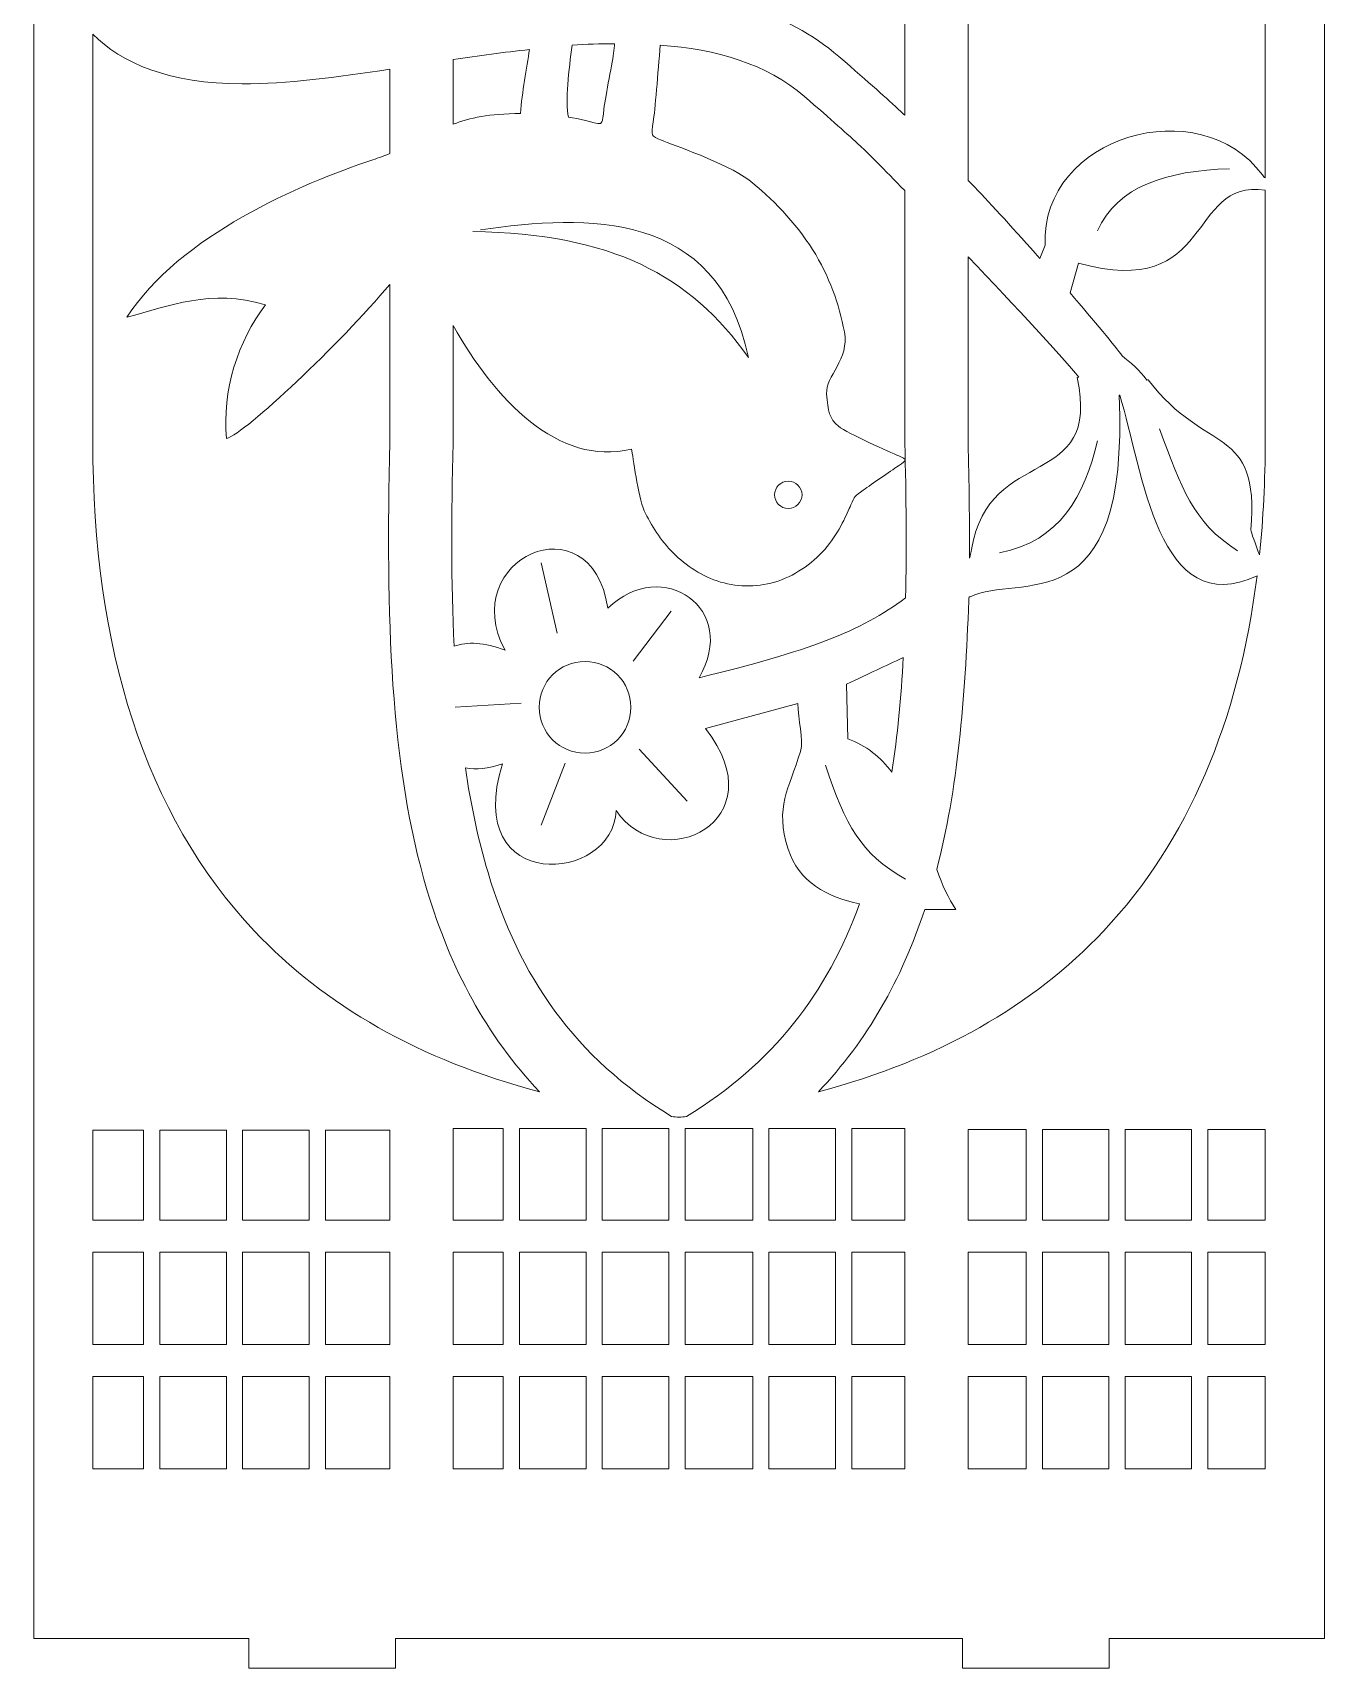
# Model space of a CAD drawing. Header units: centimetres. Extents: x -44.9 to 23.4, y -32.6 to 21.3.
# Drawn here: x -44.94 to -31.71, y -32.57 to -15.83 of the extents above; entities that cross this region are included whole.
import ezdxf

# ---------------------------------------------------------------- set-up
doc = ezdxf.new("R2010")
doc.units = ezdxf.units.CM
doc.header["$MEASUREMENT"] = 0
doc.layers.add('Layer 1', color=7, linetype='Continuous')

msp = doc.modelspace()

# ---------------------------------------------------------------- linework, layer by layer
at = {"layer": 'Layer 1', "color": 1, "lineweight": 9}
msp.add_open_spline([(-33.91951, -32.56775), (-33.91951, -32.56775), (-35.41951, -32.56775), (-35.41951, -32.56775), (-35.41951, -32.56775), (-35.41951, -32.56775), (-35.41951, -32.26275), (-35.41951, -32.26275), (-35.41951, -32.26275), (-35.41951, -32.26275), (-41.22201, -32.26275), (-41.22201, -32.26275), (-41.22201, -32.26275), (-41.22201, -32.26275), (-41.22201, -32.56775), (-41.22201, -32.56775), (-41.22201, -32.56775), (-41.22201, -32.56775), (-42.72201, -32.56775), (-42.72201, -32.56775), (-42.72201, -32.56775), (-42.72201, -32.56775), (-42.72201, -32.26275), (-42.72201, -32.26275), (-42.72201, -32.26275), (-42.72201, -32.26275), (-44.92591, -32.26275), (-44.92591, -32.26275), (-44.92591, -32.26275), (-44.92591, -32.26275), (-44.92591, -19.00652), (-44.92591, -19.00652), (-44.92591, -19.00652), (-44.92591, -19.00652), (-44.92591, -18.51938), (-44.92591, -18.51938), (-44.92591, -18.51938), (-44.92591, -18.51938), (-44.92591, -9.73605), (-44.92591, -9.73605), (-44.92591, -9.73605), (-44.92591, -9.73605), (-44.93576, -9.73605), (-44.93576, -9.73605), (-44.93576, -9.73605), (-44.93576, -8.54528), (-44.93576, -7.28582), (-44.93576, -6.09505), (-44.93576, -6.09505), (-44.93576, -6.09505), (-43.40781, -6.09505), (-43.40781, -6.09505), (-43.40781, -6.09505), (-42.80687, -6.09475), (-42.3043, -6.54279), (-42.18459, -7.1487), (-42.18459, -7.1487), (-42.05686, -7.01334), (-41.87379, -6.94805), (-41.68393, -6.88743), (-41.68393, -6.88743), (-40.74138, -6.65378), (-39.89897, -7.39179), (-39.67915, -8.19345), (-39.67915, -8.19345), (-39.57905, -7.79204), (-39.2546, -7.47806), (-38.68468, -7.57438), (-38.68468, -7.57438), (-38.52782, -7.60088), (-38.40452, -7.70252), (-38.32075, -7.83672), (-38.32075, -7.83672), (-38.237, -7.70252), (-38.1137, -7.60088), (-37.95684, -7.57438), (-37.95684, -7.57438), (-37.38692, -7.47806), (-37.06247, -7.79204), (-36.96237, -8.19345), (-36.96237, -8.19345), (-36.74255, -7.39179), (-35.90014, -6.65378), (-34.95757, -6.88743), (-34.95757, -6.88743), (-34.76772, -6.94805), (-34.58466, -7.01334), (-34.45693, -7.1487), (-34.45693, -7.1487), (-34.33721, -6.54279), (-33.83465, -6.09475), (-33.23371, -6.09505), (-33.23371, -6.09505), (-33.23371, -6.09505), (-31.70576, -6.09505), (-31.70576, -6.09505), (-31.70576, -6.09505), (-31.70576, -7.28582), (-31.70576, -8.54528), (-31.70576, -9.73605), (-31.70576, -9.73605), (-31.70576, -9.73605), (-31.7156, -9.73605), (-31.7156, -9.73605), (-31.7156, -9.73605), (-31.7156, -9.73605), (-31.7156, -18.51938), (-31.7156, -18.51938), (-31.7156, -18.51938), (-31.7156, -18.51938), (-31.7156, -19.00652), (-31.7156, -19.00652), (-31.7156, -19.00652), (-31.7156, -19.00652), (-31.7156, -32.26275), (-31.7156, -32.26275), (-31.7156, -32.26275), (-31.7156, -32.26275), (-33.91951, -32.26275), (-33.91951, -32.26275), (-33.91951, -32.26275), (-33.91951, -32.26275), (-33.91951, -32.56775), (-33.91951, -32.56775)], degree=3, knots=[0, 0, 0, 0, 0.03125, 0.03125, 0.03125, 0.03125, 0.0625, 0.0625, 0.0625, 0.0625, 0.09375, 0.09375, 0.09375, 0.09375, 0.125, 0.125, 0.125, 0.125, 0.15625, 0.15625, 0.15625, 0.15625, 0.1875, 0.1875, 0.1875, 0.1875, 0.21875, 0.21875, 0.21875, 0.21875, 0.25, 0.25, 0.25, 0.25, 0.28125, 0.28125, 0.28125, 0.28125, 0.3125, 0.3125, 0.3125, 0.3125, 0.34375, 0.34375, 0.34375, 0.34375, 0.375, 0.375, 0.375, 0.375, 0.40625, 0.40625, 0.40625, 0.40625, 0.4375, 0.4375, 0.4375, 0.4375, 0.46875, 0.46875, 0.46875, 0.46875, 0.5, 0.5, 0.5, 0.5, 0.53125, 0.53125, 0.53125, 0.53125, 0.5625, 0.5625, 0.5625, 0.5625, 0.59375, 0.59375, 0.59375, 0.59375, 0.625, 0.625, 0.625, 0.625, 0.65625, 0.65625, 0.65625, 0.65625, 0.6875, 0.6875, 0.6875, 0.6875, 0.71875, 0.71875, 0.71875, 0.71875, 0.75, 0.75, 0.75, 0.75, 0.78125, 0.78125, 0.78125, 0.78125, 0.8125, 0.8125, 0.8125, 0.8125, 0.84375, 0.84375, 0.84375, 0.84375, 0.875, 0.875, 0.875, 0.875, 0.90625, 0.90625, 0.90625, 0.90625, 0.9375, 0.9375, 0.9375, 0.9375, 1, 1, 1, 1], dxfattribs=at)
at = {"layer": 'Layer 1', "color": 240, "lineweight": 9}
for points, knots in [([(-35.36064, -17.34135), (-35.33817, -17.36479), (-35.31573, -17.38817), (-35.29325, -17.41145), (-35.29325, -17.41145), (-35.12384, -17.58697), (-34.87556, -17.8602), (-34.62798, -18.13995), (-34.62798, -18.13995), (-34.62798, -18.13995), (-34.57402, -18.00383), (-34.57402, -18.00383), (-34.57402, -18.00383), (-34.6195, -16.88465), (-32.98379, -16.41899), (-32.34989, -17.28613), (-32.34989, -17.28613), (-32.34051, -17.29897), (-32.32547, -17.3148), (-32.32234, -17.31613), (-32.32234, -17.31613), (-32.32234, -17.31613), (-32.32127, -13.35487), (-32.32127, -13.35487), (-32.32127, -13.35487), (-32.32127, -13.35487), (-35.36064, -13.35487), (-35.36064, -13.35487), (-35.36064, -13.35487), (-35.36064, -13.35487), (-35.36064, -17.34135), (-35.36064, -17.34135)], [0, 0, 0, 0, 0.11111111, 0.11111111, 0.11111111, 0.11111111, 0.22222222, 0.22222222, 0.22222222, 0.22222222, 0.33333333, 0.33333333, 0.33333333, 0.33333333, 0.44444444, 0.44444444, 0.44444444, 0.44444444, 0.55555556, 0.55555556, 0.55555556, 0.55555556, 0.66666667, 0.66666667, 0.66666667, 0.66666667, 0.77777778, 0.77777778, 0.77777778, 0.77777778, 1, 1, 1, 1]), ([(-36.01045, -14.65723), (-36.11684, -15.27539), (-36.74486, -15.50118), (-37.35443, -15.35688), (-37.35443, -15.35688), (-37.41767, -15.40639), (-37.5087, -15.49656), (-37.60356, -15.57379), (-37.60356, -15.57379), (-37.26556, -15.67912), (-36.95463, -15.83987), (-36.68353, -16.07512), (-36.68353, -16.07512), (-36.36086, -16.35511), (-36.19703, -16.4982), (-36.04947, -16.63829), (-36.04947, -16.63829), (-36.03643, -16.65065), (-36.02343, -16.66309), (-36.01045, -16.67556), (-36.01045, -16.67556), (-36.01045, -16.67556), (-36.01045, -14.65723), (-36.01045, -14.65723)], [0, 0, 0, 0, 0.14285714, 0.14285714, 0.14285714, 0.14285714, 0.28571429, 0.28571429, 0.28571429, 0.28571429, 0.42857143, 0.42857143, 0.42857143, 0.42857143, 0.57142857, 0.57142857, 0.57142857, 0.57142857, 0.71428571, 0.71428571, 0.71428571, 0.71428571, 1, 1, 1, 1]), ([(-41.28088, -18.40774), (-41.79087, -19.01316), (-42.75247, -19.92484), (-42.95229, -19.98374), (-42.95229, -19.98374), (-43.00033, -19.49975), (-42.83257, -18.9783), (-42.55469, -18.61654), (-42.55469, -18.61654), (-43.11047, -18.44538), (-43.53843, -18.62885), (-43.972, -18.74277), (-43.972, -18.74277), (-43.43566, -17.90875), (-42.18926, -17.37486), (-41.45499, -17.13086), (-41.45499, -17.13086), (-41.39198, -17.10991), (-41.33432, -17.08891), (-41.28088, -17.06805), (-41.28088, -17.06805), (-41.28088, -17.06805), (-41.28088, -16.20397), (-41.28088, -16.20397), (-41.28088, -16.20397), (-41.82373, -16.2856), (-42.33716, -16.35435), (-42.79211, -16.35413), (-42.79211, -16.35413), (-43.536, -16.35375), (-44.02761, -16.14144), (-44.32076, -15.84636), (-44.32076, -15.84636), (-44.32076, -15.84636), (-44.32076, -20.01196), (-44.32076, -20.01196), (-44.32076, -20.01196), (-44.32076, -22.12287), (-43.78993, -23.83299), (-42.66452, -25.02479), (-42.66452, -25.02479), (-41.94747, -25.78415), (-40.98085, -26.34193), (-39.7475, -26.6688), (-39.7475, -26.6688), (-40.29479, -26.09389), (-40.65946, -25.40534), (-40.89721, -24.61114), (-40.89721, -24.61114), (-41.27857, -23.33729), (-41.32398, -21.79889), (-41.27979, -20.02178), (-41.27979, -20.02178), (-41.27979, -20.02178), (-41.28088, -20.02178), (-41.28088, -20.02178), (-41.28088, -20.02178), (-41.28088, -20.02178), (-41.28088, -18.40774), (-41.28088, -18.40774)], [0, 0, 0, 0, 0.0625, 0.0625, 0.0625, 0.0625, 0.125, 0.125, 0.125, 0.125, 0.1875, 0.1875, 0.1875, 0.1875, 0.25, 0.25, 0.25, 0.25, 0.3125, 0.3125, 0.3125, 0.3125, 0.375, 0.375, 0.375, 0.375, 0.4375, 0.4375, 0.4375, 0.4375, 0.5, 0.5, 0.5, 0.5, 0.5625, 0.5625, 0.5625, 0.5625, 0.625, 0.625, 0.625, 0.625, 0.6875, 0.6875, 0.6875, 0.6875, 0.75, 0.75, 0.75, 0.75, 0.8125, 0.8125, 0.8125, 0.8125, 0.875, 0.875, 0.875, 0.875, 1, 1, 1, 1]), ([(-36.68844, -19.85764), (-36.59503, -19.93377), (-36.15737, -20.12326), (-36.07089, -20.1613), (-36.07089, -20.1613), (-35.98441, -20.19933), (-35.98434, -20.19938), (-36.07434, -20.26166), (-36.07434, -20.26166), (-36.16428, -20.32394), (-36.34422, -20.44853), (-36.4342, -20.51081), (-36.4342, -20.51081), (-36.52417, -20.57311), (-36.52417, -20.57311), (-36.56219, -20.66306), (-36.56219, -20.66306), (-36.6003, -20.75305), (-36.67645, -20.93298), (-36.80443, -21.08868), (-36.80443, -21.08868), (-36.93248, -21.24442), (-37.11244, -21.37589), (-37.30622, -21.44162), (-37.30622, -21.44162), (-37.49999, -21.50739), (-37.70761, -21.50739), (-37.89442, -21.45204), (-37.89442, -21.45204), (-38.08128, -21.39667), (-38.24744, -21.28595), (-38.37885, -21.15443), (-38.37885, -21.15443), (-38.51037, -21.02295), (-38.60725, -20.87068), (-38.67646, -20.72194), (-38.67646, -20.72194), (-38.74565, -20.57316), (-38.78718, -20.16325), (-38.80796, -20.09061), (-38.80796, -20.09061), (-39.56101, -20.27377), (-40.20522, -19.58485), (-40.63104, -18.82667), (-40.63104, -18.82667), (-40.63104, -18.82667), (-40.63104, -20.02178), (-40.63104, -20.02178), (-40.63104, -20.02178), (-40.63104, -20.02178), (-40.63233, -20.0294), (-40.63233, -20.0294), (-40.63233, -20.0294), (-40.65079, -20.76747), (-40.65364, -21.46162), (-40.62251, -22.10837), (-40.62251, -22.10837), (-40.48688, -22.06144), (-40.31343, -22.0659), (-40.10134, -22.15036), (-40.10134, -22.15036), (-40.60189, -21.2194), (-39.22569, -20.58927), (-39.04857, -21.72061), (-39.04857, -21.72061), (-38.48859, -21.1806), (-37.70162, -21.72745), (-38.11557, -22.43092), (-38.11557, -22.43092), (-36.99934, -22.16007), (-36.46496, -21.96005), (-36.0017, -21.61424), (-36.0017, -21.61424), (-35.99028, -21.11163), (-35.99532, -20.58287), (-36.00918, -20.0294), (-36.00918, -20.0294), (-36.00918, -20.0294), (-36.01045, -20.02178), (-36.01045, -20.02178), (-36.01045, -20.02178), (-36.01045, -20.02178), (-36.01045, -17.44665), (-36.01045, -17.44665), (-36.01045, -17.44665), (-36.22345, -17.22734), (-36.39092, -17.05827), (-36.46338, -16.99057), (-36.46338, -16.99057), (-36.59678, -16.86594), (-36.7535, -16.72915), (-37.03678, -16.48338), (-37.03678, -16.48338), (-37.42267, -16.14853), (-37.93717, -16.00052), (-38.51204, -15.9579), (-38.51204, -15.9579), (-38.53652, -16.2309), (-38.56661, -16.63676), (-38.58405, -16.74146), (-38.58405, -16.74146), (-38.60822, -16.8868), (-38.60829, -16.8868), (-38.50104, -16.93175), (-38.50104, -16.93175), (-38.3938, -16.97672), (-37.83904, -17.16124), (-37.60725, -17.33768), (-37.60725, -17.33768), (-37.37543, -17.51415), (-37.12628, -17.77719), (-36.95326, -18.05053), (-36.95326, -18.05053), (-36.78023, -18.32386), (-36.68335, -18.60767), (-36.62798, -18.89137), (-36.62798, -18.89137), (-36.57261, -19.17505), (-36.82336, -19.34548), (-36.80952, -19.52544), (-36.80952, -19.52544), (-36.79568, -19.70537), (-36.78183, -19.7815), (-36.68844, -19.85764)], [0, 0, 0, 0, 0.03125, 0.03125, 0.03125, 0.03125, 0.0625, 0.0625, 0.0625, 0.0625, 0.09375, 0.09375, 0.09375, 0.09375, 0.125, 0.125, 0.125, 0.125, 0.15625, 0.15625, 0.15625, 0.15625, 0.1875, 0.1875, 0.1875, 0.1875, 0.21875, 0.21875, 0.21875, 0.21875, 0.25, 0.25, 0.25, 0.25, 0.28125, 0.28125, 0.28125, 0.28125, 0.3125, 0.3125, 0.3125, 0.3125, 0.34375, 0.34375, 0.34375, 0.34375, 0.375, 0.375, 0.375, 0.375, 0.40625, 0.40625, 0.40625, 0.40625, 0.4375, 0.4375, 0.4375, 0.4375, 0.46875, 0.46875, 0.46875, 0.46875, 0.5, 0.5, 0.5, 0.5, 0.53125, 0.53125, 0.53125, 0.53125, 0.5625, 0.5625, 0.5625, 0.5625, 0.59375, 0.59375, 0.59375, 0.59375, 0.625, 0.625, 0.625, 0.625, 0.65625, 0.65625, 0.65625, 0.65625, 0.6875, 0.6875, 0.6875, 0.6875, 0.71875, 0.71875, 0.71875, 0.71875, 0.75, 0.75, 0.75, 0.75, 0.78125, 0.78125, 0.78125, 0.78125, 0.8125, 0.8125, 0.8125, 0.8125, 0.84375, 0.84375, 0.84375, 0.84375, 0.875, 0.875, 0.875, 0.875, 0.90625, 0.90625, 0.90625, 0.90625, 0.9375, 0.9375, 0.9375, 0.9375, 1, 1, 1, 1]), ([(-40.63104, -16.76813), (-40.46081, -16.7012), (-40.266, -16.6584), (-39.94376, -16.6584), (-39.94376, -16.6584), (-39.92654, -16.44029), (-39.87886, -16.18855), (-39.85091, -16.00257), (-39.85091, -16.00257), (-40.11083, -16.03097), (-40.3725, -16.06721), (-40.63104, -16.10549), (-40.63104, -16.10549), (-40.63104, -16.10549), (-40.63104, -16.76813), (-40.63104, -16.76813)], [0, 0, 0, 0, 0.2, 0.2, 0.2, 0.2, 0.4, 0.4, 0.4, 0.4, 0.6, 0.6, 0.6, 0.6, 1, 1, 1, 1]), ([(-39.41407, -15.95759), (-39.44924, -16.21083), (-39.48613, -16.52942), (-39.45342, -16.69625), (-39.45342, -16.69625), (-39.34323, -16.70096), (-39.19656, -16.7553), (-39.15161, -16.75875), (-39.15161, -16.75875), (-39.10659, -16.76224), (-39.10659, -16.76224), (-39.0893, -16.61348), (-39.0893, -16.61348), (-39.07197, -16.46462), (-38.9988, -16.11931), (-38.98709, -16.01828), (-38.98709, -16.01828), (-38.97536, -15.91724), (-38.98205, -15.94857), (-38.98616, -15.9442), (-38.98616, -15.9442), (-39.13084, -15.94384), (-39.26497, -15.94877), (-39.41407, -15.95759)], [0, 0, 0, 0, 0.14285714, 0.14285714, 0.14285714, 0.14285714, 0.28571429, 0.28571429, 0.28571429, 0.28571429, 0.42857143, 0.42857143, 0.42857143, 0.42857143, 0.57142857, 0.57142857, 0.57142857, 0.57142857, 0.71428571, 0.71428571, 0.71428571, 0.71428571, 1, 1, 1, 1]), ([(-32.32076, -17.44245), (-33.13198, -17.32415), (-32.82708, -18.57816), (-34.23305, -18.18761), (-34.23305, -18.18761), (-34.23305, -18.18761), (-34.31864, -18.49331), (-34.31864, -18.49331), (-34.31864, -18.49331), (-34.06676, -18.78443), (-33.85523, -19.0378), (-33.78517, -19.1377), (-33.78517, -19.1377), (-33.71131, -19.19476), (-33.6011, -19.28828), (-33.5308, -19.38507), (-33.5308, -19.38507), (-33.5262, -19.38441), (-33.52164, -19.38383), (-33.51713, -19.38341), (-33.51713, -19.38341), (-32.92136, -20.1673), (-32.381, -19.82505), (-32.4663, -20.9187), (-32.4663, -20.9187), (-32.4681, -20.94216), (-32.41992, -21.06519), (-32.37904, -21.17389), (-32.37904, -21.17389), (-32.34005, -20.80165), (-32.32076, -20.41409), (-32.32076, -20.01196), (-32.32076, -20.01196), (-32.32076, -20.01196), (-32.32076, -17.44245), (-32.32076, -17.44245)], [0, 0, 0, 0, 0.1, 0.1, 0.1, 0.1, 0.2, 0.2, 0.2, 0.2, 0.3, 0.3, 0.3, 0.3, 0.4, 0.4, 0.4, 0.4, 0.5, 0.5, 0.5, 0.5, 0.6, 0.6, 0.6, 0.6, 0.7, 0.7, 0.7, 0.7, 0.8, 0.8, 0.8, 0.8, 1, 1, 1, 1]), ([(-40.35408, -17.84806), (-39.25686, -17.68997), (-37.9283, -17.64106), (-37.60974, -19.15489), (-37.60974, -19.15489), (-38.21234, -18.30547), (-39.00421, -17.88975), (-40.43211, -17.86561)], [0, 0, 0, 0, 0.33333333, 0.33333333, 0.33333333, 0.33333333, 1, 1, 1, 1]), ([(-35.34846, -21.20935), (-35.33951, -21.18387), (-35.3322, -21.14741), (-35.32728, -21.11819), (-35.32728, -21.11819), (-35.14464, -20.03393), (-33.9959, -20.52805), (-34.24472, -19.35825), (-34.24472, -19.35825), (-34.24472, -19.35825), (-34.22952, -19.35519), (-34.22952, -19.35519), (-34.22952, -19.35519), (-34.38286, -19.16441), (-34.87398, -18.63598), (-35.36064, -18.12371), (-35.36064, -18.12371), (-35.36064, -18.12371), (-35.36064, -20.02178), (-35.36064, -20.02178), (-35.36064, -20.02178), (-35.36064, -20.02178), (-35.36172, -20.02178), (-35.36172, -20.02178), (-35.36172, -20.02178), (-35.35155, -20.43036), (-35.34615, -20.82631), (-35.34846, -21.20935)], [0, 0, 0, 0, 0.125, 0.125, 0.125, 0.125, 0.25, 0.25, 0.25, 0.25, 0.375, 0.375, 0.375, 0.375, 0.5, 0.5, 0.5, 0.5, 0.625, 0.625, 0.625, 0.625, 0.75, 0.75, 0.75, 0.75, 1, 1, 1, 1]), ([(-32.40375, -21.38696), (-33.41897, -21.86826), (-33.57359, -20.31221), (-33.80874, -19.54063), (-33.80874, -19.54063), (-33.80874, -19.54063), (-33.81639, -19.54132), (-33.81639, -19.54132), (-33.81639, -19.54132), (-33.70847, -21.91021), (-34.84787, -21.35783), (-35.34226, -21.60424), (-35.34226, -21.60424), (-35.3466, -21.60497), (-35.35293, -21.59731), (-35.35462, -21.64106), (-35.35462, -21.64106), (-35.39385, -22.65744), (-35.46749, -23.57791), (-35.68335, -24.39459), (-35.68335, -24.39459), (-35.62387, -24.552), (-35.56314, -24.69431), (-35.48889, -24.80217), (-35.48889, -24.80217), (-35.58072, -24.80217), (-35.68873, -24.80437), (-35.80518, -24.80386), (-35.80518, -24.80386), (-36.04287, -25.51718), (-36.39143, -26.14091), (-36.89397, -26.66878), (-36.89397, -26.66878), (-35.6606, -26.34193), (-34.694, -25.78415), (-33.97697, -25.02479), (-33.97697, -25.02479), (-33.10722, -24.10371), (-32.59266, -22.87296), (-32.40375, -21.38696)], [0, 0, 0, 0, 0.09090909, 0.09090909, 0.09090909, 0.09090909, 0.18181818, 0.18181818, 0.18181818, 0.18181818, 0.27272727, 0.27272727, 0.27272727, 0.27272727, 0.36363636, 0.36363636, 0.36363636, 0.36363636, 0.45454545, 0.45454545, 0.45454545, 0.45454545, 0.54545455, 0.54545455, 0.54545455, 0.54545455, 0.63636364, 0.63636364, 0.63636364, 0.63636364, 0.72727273, 0.72727273, 0.72727273, 0.72727273, 0.81818182, 0.81818182, 0.81818182, 0.81818182, 1, 1, 1, 1]), ([(-37.20185, -20.69901), (-37.12452, -20.69901), (-37.06182, -20.63631), (-37.06182, -20.55898), (-37.06182, -20.55898), (-37.06182, -20.48166), (-37.12452, -20.41895), (-37.20185, -20.41895), (-37.20185, -20.41895), (-37.2792, -20.41895), (-37.3419, -20.48166), (-37.3419, -20.55898), (-37.3419, -20.55898), (-37.3419, -20.63631), (-37.2792, -20.69901), (-37.20185, -20.69901)], [0, 0, 0, 0, 0.2, 0.2, 0.2, 0.2, 0.4, 0.4, 0.4, 0.4, 0.6, 0.6, 0.6, 0.6, 1, 1, 1, 1]), ([(-36.02489, -22.22386), (-36.21961, -22.31509), (-36.36454, -22.38373), (-36.60545, -22.49834), (-36.60545, -22.49834), (-36.60545, -22.49834), (-36.59417, -23.05654), (-36.59417, -23.05654), (-36.59417, -23.05654), (-36.40325, -23.12294), (-36.2576, -23.24519), (-36.14093, -23.39733), (-36.14093, -23.39733), (-36.08458, -23.02639), (-36.04752, -22.63492), (-36.02489, -22.22386)], [0, 0, 0, 0, 0.2, 0.2, 0.2, 0.2, 0.4, 0.4, 0.4, 0.4, 0.6, 0.6, 0.6, 0.6, 1, 1, 1, 1]), ([(-39.28273, -23.20339), (-39.02349, -23.20339), (-38.81329, -22.99322), (-38.81329, -22.73396), (-38.81329, -22.73396), (-38.81329, -22.4747), (-39.02349, -22.26452), (-39.28273, -22.26452), (-39.28273, -22.26452), (-39.54196, -22.26452), (-39.75216, -22.4747), (-39.75216, -22.73396), (-39.75216, -22.73396), (-39.75216, -22.99322), (-39.54196, -23.20339), (-39.28273, -23.20339)], [0, 0, 0, 0, 0.2, 0.2, 0.2, 0.2, 0.4, 0.4, 0.4, 0.4, 0.6, 0.6, 0.6, 0.6, 1, 1, 1, 1]), ([(-36.47249, -24.74618), (-36.80341, -24.6756), (-37.09684, -24.52093), (-37.20321, -24.18548), (-37.20321, -24.18548), (-37.34221, -23.74676), (-37.19794, -23.57775), (-37.07667, -23.1846), (-37.07667, -23.1846), (-37.04009, -23.06596), (-37.10466, -22.85319), (-37.10466, -22.69336), (-37.10466, -22.69336), (-37.10466, -22.69336), (-38.05046, -22.95034), (-38.05046, -22.95034), (-38.05046, -22.95034), (-37.30591, -23.89883), (-38.50355, -24.47172), (-38.96554, -23.79033), (-38.96554, -23.79033), (-38.98803, -24.54218), (-40.54776, -24.64912), (-40.12741, -23.31389), (-40.12741, -23.31389), (-40.27211, -23.36224), (-40.39869, -23.37208), (-40.50712, -23.35351), (-40.50712, -23.35351), (-40.45133, -23.73251), (-40.37581, -24.09027), (-40.27535, -24.42588), (-40.27535, -24.42588), (-39.95967, -25.48025), (-39.39, -26.32046), (-38.39591, -26.92102), (-38.39591, -26.92102), (-38.37094, -26.92395), (-38.34592, -26.92686), (-38.32077, -26.92964), (-38.32077, -26.92964), (-38.29559, -26.92686), (-38.27053, -26.92393), (-38.24553, -26.92102), (-38.24553, -26.92102), (-37.35432, -26.38257), (-36.80425, -25.65147), (-36.47249, -24.74618)], [0, 0, 0, 0, 0.07692308, 0.07692308, 0.07692308, 0.07692308, 0.15384615, 0.15384615, 0.15384615, 0.15384615, 0.23076923, 0.23076923, 0.23076923, 0.23076923, 0.30769231, 0.30769231, 0.30769231, 0.30769231, 0.38461538, 0.38461538, 0.38461538, 0.38461538, 0.46153846, 0.46153846, 0.46153846, 0.46153846, 0.53846154, 0.53846154, 0.53846154, 0.53846154, 0.61538462, 0.61538462, 0.61538462, 0.61538462, 0.69230769, 0.69230769, 0.69230769, 0.69230769, 0.76923077, 0.76923077, 0.76923077, 0.76923077, 0.84615385, 0.84615385, 0.84615385, 0.84615385, 1, 1, 1, 1]), ([(-43.80052, -27.06111), (-43.80052, -27.06111), (-44.32076, -27.06111), (-44.32076, -27.06111), (-44.32076, -27.06111), (-44.32076, -27.06111), (-44.32076, -27.98085), (-44.32076, -27.98085), (-44.32076, -27.98085), (-44.32076, -27.98085), (-43.80052, -27.98085), (-43.80052, -27.98085), (-43.80052, -27.98085), (-43.80052, -27.98085), (-43.80052, -27.06111), (-43.80052, -27.06111)], [0, 0, 0, 0, 0.2, 0.2, 0.2, 0.2, 0.4, 0.4, 0.4, 0.4, 0.6, 0.6, 0.6, 0.6, 1, 1, 1, 1]), ([(-42.95376, -27.06111), (-42.95376, -27.06111), (-43.63388, -27.06111), (-43.63388, -27.06111), (-43.63388, -27.06111), (-43.63388, -27.06111), (-43.63388, -27.98085), (-43.63388, -27.98085), (-43.63388, -27.98085), (-43.63388, -27.98085), (-42.95376, -27.98085), (-42.95376, -27.98085), (-42.95376, -27.98085), (-42.95376, -27.98085), (-42.95376, -27.06111), (-42.95376, -27.06111)], [0, 0, 0, 0, 0.2, 0.2, 0.2, 0.2, 0.4, 0.4, 0.4, 0.4, 0.6, 0.6, 0.6, 0.6, 1, 1, 1, 1]), ([(-42.107, -27.06111), (-42.107, -27.06111), (-42.78712, -27.06111), (-42.78712, -27.06111), (-42.78712, -27.06111), (-42.78712, -27.06111), (-42.78712, -27.98085), (-42.78712, -27.98085), (-42.78712, -27.98085), (-42.78712, -27.98085), (-42.107, -27.98085), (-42.107, -27.98085), (-42.107, -27.98085), (-42.107, -27.98085), (-42.107, -27.06111), (-42.107, -27.06111)], [0, 0, 0, 0, 0.2, 0.2, 0.2, 0.2, 0.4, 0.4, 0.4, 0.4, 0.6, 0.6, 0.6, 0.6, 1, 1, 1, 1]), ([(-41.28088, -27.98085), (-41.28088, -27.98085), (-41.28088, -27.06111), (-41.28088, -27.06111), (-41.28088, -27.06111), (-41.28088, -27.06111), (-41.94035, -27.06111), (-41.94035, -27.06111), (-41.94035, -27.06111), (-41.94035, -27.06111), (-41.94035, -27.98085), (-41.94035, -27.98085), (-41.94035, -27.98085), (-41.94035, -27.98085), (-41.28088, -27.98085), (-41.28088, -27.98085)], [0, 0, 0, 0, 0.2, 0.2, 0.2, 0.2, 0.4, 0.4, 0.4, 0.4, 0.6, 0.6, 0.6, 0.6, 1, 1, 1, 1]), ([(-40.11896, -27.04555), (-40.11896, -27.04555), (-40.63104, -27.04555), (-40.63104, -27.04555), (-40.63104, -27.04555), (-40.63104, -27.04555), (-40.63104, -27.98085), (-40.63104, -27.98085), (-40.63104, -27.98085), (-40.63104, -27.98085), (-40.11896, -27.98085), (-40.11896, -27.98085), (-40.11896, -27.98085), (-40.11896, -27.98085), (-40.11896, -27.04555), (-40.11896, -27.04555)], [0, 0, 0, 0, 0.2, 0.2, 0.2, 0.2, 0.4, 0.4, 0.4, 0.4, 0.6, 0.6, 0.6, 0.6, 1, 1, 1, 1]), ([(-39.2722, -27.04555), (-39.2722, -27.04555), (-39.95231, -27.04555), (-39.95231, -27.04555), (-39.95231, -27.04555), (-39.95231, -27.04555), (-39.95231, -27.98085), (-39.95231, -27.98085), (-39.95231, -27.98085), (-39.95231, -27.98085), (-39.2722, -27.98085), (-39.2722, -27.98085), (-39.2722, -27.98085), (-39.2722, -27.98085), (-39.2722, -27.04555), (-39.2722, -27.04555)], [0, 0, 0, 0, 0.2, 0.2, 0.2, 0.2, 0.4, 0.4, 0.4, 0.4, 0.6, 0.6, 0.6, 0.6, 1, 1, 1, 1]), ([(-38.42544, -27.04555), (-38.42544, -27.04555), (-38.46491, -27.04555), (-38.46491, -27.04555), (-38.46491, -27.04555), (-38.46491, -27.04555), (-39.10555, -27.04555), (-39.10555, -27.04555), (-39.10555, -27.04555), (-39.10555, -27.04555), (-39.10555, -27.98085), (-39.10555, -27.98085), (-39.10555, -27.98085), (-39.10555, -27.98085), (-38.42544, -27.98085), (-38.42544, -27.98085), (-38.42544, -27.98085), (-38.42544, -27.98085), (-38.42544, -27.04555), (-38.42544, -27.04555)], [0, 0, 0, 0, 0.16666667, 0.16666667, 0.16666667, 0.16666667, 0.33333333, 0.33333333, 0.33333333, 0.33333333, 0.5, 0.5, 0.5, 0.5, 0.66666667, 0.66666667, 0.66666667, 0.66666667, 1, 1, 1, 1]), ([(-37.56642, -27.04555), (-37.56642, -27.04555), (-38.23751, -27.04555), (-38.23751, -27.04555), (-38.23751, -27.04555), (-38.23751, -27.04555), (-38.25879, -27.04555), (-38.25879, -27.04555), (-38.25879, -27.04555), (-38.25879, -27.04555), (-38.25879, -27.98085), (-38.25879, -27.98085), (-38.25879, -27.98085), (-38.25879, -27.98085), (-37.56642, -27.98085), (-37.56642, -27.98085), (-37.56642, -27.98085), (-37.56642, -27.98085), (-37.56642, -27.04555), (-37.56642, -27.04555)], [0, 0, 0, 0, 0.16666667, 0.16666667, 0.16666667, 0.16666667, 0.33333333, 0.33333333, 0.33333333, 0.33333333, 0.5, 0.5, 0.5, 0.5, 0.66666667, 0.66666667, 0.66666667, 0.66666667, 1, 1, 1, 1]), ([(-36.71965, -27.04555), (-36.71965, -27.04555), (-37.39977, -27.04555), (-37.39977, -27.04555), (-37.39977, -27.04555), (-37.39977, -27.04555), (-37.39977, -27.98085), (-37.39977, -27.98085), (-37.39977, -27.98085), (-37.39977, -27.98085), (-36.71965, -27.98085), (-36.71965, -27.98085), (-36.71965, -27.98085), (-36.71965, -27.98085), (-36.71965, -27.04555), (-36.71965, -27.04555)], [0, 0, 0, 0, 0.2, 0.2, 0.2, 0.2, 0.4, 0.4, 0.4, 0.4, 0.6, 0.6, 0.6, 0.6, 1, 1, 1, 1]), ([(-36.01045, -27.98085), (-36.01045, -27.98085), (-36.01045, -27.04555), (-36.01045, -27.04555), (-36.01045, -27.04555), (-36.01045, -27.04555), (-36.55301, -27.04555), (-36.55301, -27.04555), (-36.55301, -27.04555), (-36.55301, -27.04555), (-36.55301, -27.98085), (-36.55301, -27.98085), (-36.55301, -27.98085), (-36.55301, -27.98085), (-36.01045, -27.98085), (-36.01045, -27.98085)], [0, 0, 0, 0, 0.2, 0.2, 0.2, 0.2, 0.4, 0.4, 0.4, 0.4, 0.6, 0.6, 0.6, 0.6, 1, 1, 1, 1]), ([(-34.76843, -27.05589), (-34.76843, -27.05589), (-35.36064, -27.05589), (-35.36064, -27.05589), (-35.36064, -27.05589), (-35.36064, -27.05589), (-35.36064, -27.98085), (-35.36064, -27.98085), (-35.36064, -27.98085), (-35.36064, -27.98085), (-34.76843, -27.98085), (-34.76843, -27.98085), (-34.76843, -27.98085), (-34.76843, -27.98085), (-34.76843, -27.05589), (-34.76843, -27.05589)], [0, 0, 0, 0, 0.2, 0.2, 0.2, 0.2, 0.4, 0.4, 0.4, 0.4, 0.6, 0.6, 0.6, 0.6, 1, 1, 1, 1]), ([(-33.92167, -27.05589), (-33.92167, -27.05589), (-34.60178, -27.05589), (-34.60178, -27.05589), (-34.60178, -27.05589), (-34.60178, -27.05589), (-34.60178, -27.98085), (-34.60178, -27.98085), (-34.60178, -27.98085), (-34.60178, -27.98085), (-33.92167, -27.98085), (-33.92167, -27.98085), (-33.92167, -27.98085), (-33.92167, -27.98085), (-33.92167, -27.05589), (-33.92167, -27.05589)], [0, 0, 0, 0, 0.2, 0.2, 0.2, 0.2, 0.4, 0.4, 0.4, 0.4, 0.6, 0.6, 0.6, 0.6, 1, 1, 1, 1]), ([(-33.07491, -27.05589), (-33.07491, -27.05589), (-33.75502, -27.05589), (-33.75502, -27.05589), (-33.75502, -27.05589), (-33.75502, -27.05589), (-33.75502, -27.98085), (-33.75502, -27.98085), (-33.75502, -27.98085), (-33.75502, -27.98085), (-33.07491, -27.98085), (-33.07491, -27.98085), (-33.07491, -27.98085), (-33.07491, -27.98085), (-33.07491, -27.05589), (-33.07491, -27.05589)], [0, 0, 0, 0, 0.2, 0.2, 0.2, 0.2, 0.4, 0.4, 0.4, 0.4, 0.6, 0.6, 0.6, 0.6, 1, 1, 1, 1]), ([(-32.32089, -27.98085), (-32.32089, -27.98085), (-32.32076, -27.05589), (-32.32076, -27.05589), (-32.32076, -27.05589), (-32.32076, -27.05589), (-32.90826, -27.05589), (-32.90826, -27.05589), (-32.90826, -27.05589), (-32.90826, -27.05589), (-32.90826, -27.98085), (-32.90826, -27.98085), (-32.90826, -27.98085), (-32.90826, -27.98085), (-32.32089, -27.98085), (-32.32089, -27.98085)], [0, 0, 0, 0, 0.2, 0.2, 0.2, 0.2, 0.4, 0.4, 0.4, 0.4, 0.6, 0.6, 0.6, 0.6, 1, 1, 1, 1]), ([(-44.32076, -28.30959), (-44.32076, -28.30959), (-44.32076, -29.2535), (-44.32076, -29.2535), (-44.32076, -29.2535), (-44.32076, -29.2535), (-43.80052, -29.2535), (-43.80052, -29.2535), (-43.80052, -29.2535), (-43.80052, -29.2535), (-43.80052, -28.30959), (-43.80052, -28.30959), (-43.80052, -28.30959), (-43.80052, -28.30959), (-44.32076, -28.30959), (-44.32076, -28.30959)], [0, 0, 0, 0, 0.2, 0.2, 0.2, 0.2, 0.4, 0.4, 0.4, 0.4, 0.6, 0.6, 0.6, 0.6, 1, 1, 1, 1]), ([(-42.95376, -29.2535), (-42.95376, -29.2535), (-43.63388, -29.2535), (-43.63388, -29.2535), (-43.63388, -29.2535), (-43.63388, -29.2535), (-43.63388, -28.30959), (-43.63388, -28.30959), (-43.63388, -28.30959), (-43.63388, -28.30959), (-42.95376, -28.30959), (-42.95376, -28.30959), (-42.95376, -28.30959), (-42.95376, -28.30959), (-42.95376, -29.2535), (-42.95376, -29.2535)], [0, 0, 0, 0, 0.2, 0.2, 0.2, 0.2, 0.4, 0.4, 0.4, 0.4, 0.6, 0.6, 0.6, 0.6, 1, 1, 1, 1]), ([(-42.107, -29.2535), (-42.107, -29.2535), (-42.78712, -29.2535), (-42.78712, -29.2535), (-42.78712, -29.2535), (-42.78712, -29.2535), (-42.78712, -28.30959), (-42.78712, -28.30959), (-42.78712, -28.30959), (-42.78712, -28.30959), (-42.107, -28.30959), (-42.107, -28.30959), (-42.107, -28.30959), (-42.107, -28.30959), (-42.107, -29.2535), (-42.107, -29.2535)], [0, 0, 0, 0, 0.2, 0.2, 0.2, 0.2, 0.4, 0.4, 0.4, 0.4, 0.6, 0.6, 0.6, 0.6, 1, 1, 1, 1]), ([(-41.28088, -29.2535), (-41.28088, -29.2535), (-41.28088, -28.30959), (-41.28088, -28.30959), (-41.28088, -28.30959), (-41.28088, -28.30959), (-41.94035, -28.30959), (-41.94035, -28.30959), (-41.94035, -28.30959), (-41.94035, -28.30959), (-41.94035, -29.2535), (-41.94035, -29.2535), (-41.94035, -29.2535), (-41.94035, -29.2535), (-41.28088, -29.2535), (-41.28088, -29.2535)], [0, 0, 0, 0, 0.2, 0.2, 0.2, 0.2, 0.4, 0.4, 0.4, 0.4, 0.6, 0.6, 0.6, 0.6, 1, 1, 1, 1]), ([(-40.63104, -28.30959), (-40.63104, -28.30959), (-40.63104, -29.2535), (-40.63104, -29.2535), (-40.63104, -29.2535), (-40.63104, -29.2535), (-40.11896, -29.2535), (-40.11896, -29.2535), (-40.11896, -29.2535), (-40.11896, -29.2535), (-40.11896, -28.30959), (-40.11896, -28.30959), (-40.11896, -28.30959), (-40.11896, -28.30959), (-40.63104, -28.30959), (-40.63104, -28.30959)], [0, 0, 0, 0, 0.2, 0.2, 0.2, 0.2, 0.4, 0.4, 0.4, 0.4, 0.6, 0.6, 0.6, 0.6, 1, 1, 1, 1]), ([(-39.2722, -28.30959), (-39.2722, -28.30959), (-39.2722, -29.2535), (-39.2722, -29.2535), (-39.2722, -29.2535), (-39.2722, -29.2535), (-39.95231, -29.2535), (-39.95231, -29.2535), (-39.95231, -29.2535), (-39.95231, -29.2535), (-39.95231, -28.30959), (-39.95231, -28.30959), (-39.95231, -28.30959), (-39.95231, -28.30959), (-39.2722, -28.30959), (-39.2722, -28.30959)], [0, 0, 0, 0, 0.2, 0.2, 0.2, 0.2, 0.4, 0.4, 0.4, 0.4, 0.6, 0.6, 0.6, 0.6, 1, 1, 1, 1]), ([(-38.42544, -28.30959), (-38.42544, -28.30959), (-38.42544, -29.2535), (-38.42544, -29.2535), (-38.42544, -29.2535), (-38.42544, -29.2535), (-39.10555, -29.2535), (-39.10555, -29.2535), (-39.10555, -29.2535), (-39.10555, -29.2535), (-39.10555, -28.30959), (-39.10555, -28.30959), (-39.10555, -28.30959), (-39.10555, -28.30959), (-38.42544, -28.30959), (-38.42544, -28.30959)], [0, 0, 0, 0, 0.2, 0.2, 0.2, 0.2, 0.4, 0.4, 0.4, 0.4, 0.6, 0.6, 0.6, 0.6, 1, 1, 1, 1]), ([(-37.56642, -28.30959), (-37.56642, -28.30959), (-37.56642, -29.2535), (-37.56642, -29.2535), (-37.56642, -29.2535), (-37.56642, -29.2535), (-38.25879, -29.2535), (-38.25879, -29.2535), (-38.25879, -29.2535), (-38.25879, -29.2535), (-38.25879, -28.30959), (-38.25879, -28.30959), (-38.25879, -28.30959), (-38.25879, -28.30959), (-37.56642, -28.30959), (-37.56642, -28.30959)], [0, 0, 0, 0, 0.2, 0.2, 0.2, 0.2, 0.4, 0.4, 0.4, 0.4, 0.6, 0.6, 0.6, 0.6, 1, 1, 1, 1]), ([(-36.71965, -28.30959), (-36.71965, -28.30959), (-36.71965, -29.2535), (-36.71965, -29.2535), (-36.71965, -29.2535), (-36.71965, -29.2535), (-37.39977, -29.2535), (-37.39977, -29.2535), (-37.39977, -29.2535), (-37.39977, -29.2535), (-37.39977, -28.30959), (-37.39977, -28.30959), (-37.39977, -28.30959), (-37.39977, -28.30959), (-36.71965, -28.30959), (-36.71965, -28.30959)], [0, 0, 0, 0, 0.2, 0.2, 0.2, 0.2, 0.4, 0.4, 0.4, 0.4, 0.6, 0.6, 0.6, 0.6, 1, 1, 1, 1]), ([(-36.01045, -29.2535), (-36.01045, -29.2535), (-36.01045, -28.30959), (-36.01045, -28.30959), (-36.01045, -28.30959), (-36.01045, -28.30959), (-36.55301, -28.30959), (-36.55301, -28.30959), (-36.55301, -28.30959), (-36.55301, -28.30959), (-36.55301, -29.2535), (-36.55301, -29.2535), (-36.55301, -29.2535), (-36.55301, -29.2535), (-36.01045, -29.2535), (-36.01045, -29.2535)], [0, 0, 0, 0, 0.2, 0.2, 0.2, 0.2, 0.4, 0.4, 0.4, 0.4, 0.6, 0.6, 0.6, 0.6, 1, 1, 1, 1]), ([(-35.36064, -28.30959), (-35.36064, -28.30959), (-35.36064, -29.2535), (-35.36064, -29.2535), (-35.36064, -29.2535), (-35.36064, -29.2535), (-34.76843, -29.2535), (-34.76843, -29.2535), (-34.76843, -29.2535), (-34.76843, -29.2535), (-34.76843, -28.30959), (-34.76843, -28.30959), (-34.76843, -28.30959), (-34.76843, -28.30959), (-35.36064, -28.30959), (-35.36064, -28.30959)], [0, 0, 0, 0, 0.2, 0.2, 0.2, 0.2, 0.4, 0.4, 0.4, 0.4, 0.6, 0.6, 0.6, 0.6, 1, 1, 1, 1]), ([(-33.92167, -29.2535), (-33.92167, -29.2535), (-34.60178, -29.2535), (-34.60178, -29.2535), (-34.60178, -29.2535), (-34.60178, -29.2535), (-34.60178, -28.30959), (-34.60178, -28.30959), (-34.60178, -28.30959), (-34.60178, -28.30959), (-33.92167, -28.30959), (-33.92167, -28.30959), (-33.92167, -28.30959), (-33.92167, -28.30959), (-33.92167, -29.2535), (-33.92167, -29.2535)], [0, 0, 0, 0, 0.2, 0.2, 0.2, 0.2, 0.4, 0.4, 0.4, 0.4, 0.6, 0.6, 0.6, 0.6, 1, 1, 1, 1]), ([(-33.07491, -29.2535), (-33.07491, -29.2535), (-33.75502, -29.2535), (-33.75502, -29.2535), (-33.75502, -29.2535), (-33.75502, -29.2535), (-33.75502, -28.30959), (-33.75502, -28.30959), (-33.75502, -28.30959), (-33.75502, -28.30959), (-33.07491, -28.30959), (-33.07491, -28.30959), (-33.07491, -28.30959), (-33.07491, -28.30959), (-33.07491, -29.2535), (-33.07491, -29.2535)], [0, 0, 0, 0, 0.2, 0.2, 0.2, 0.2, 0.4, 0.4, 0.4, 0.4, 0.6, 0.6, 0.6, 0.6, 1, 1, 1, 1]), ([(-32.32106, -29.2535), (-32.32106, -29.2535), (-32.32093, -28.30959), (-32.32093, -28.30959), (-32.32093, -28.30959), (-32.32093, -28.30959), (-32.90826, -28.30959), (-32.90826, -28.30959), (-32.90826, -28.30959), (-32.90826, -28.30959), (-32.90826, -29.2535), (-32.90826, -29.2535), (-32.90826, -29.2535), (-32.90826, -29.2535), (-32.32106, -29.2535), (-32.32106, -29.2535)], [0, 0, 0, 0, 0.2, 0.2, 0.2, 0.2, 0.4, 0.4, 0.4, 0.4, 0.6, 0.6, 0.6, 0.6, 1, 1, 1, 1]), ([(-44.32076, -29.58225), (-44.32076, -29.58225), (-44.32076, -30.52616), (-44.32076, -30.52616), (-44.32076, -30.52616), (-44.32076, -30.52616), (-43.80052, -30.52616), (-43.80052, -30.52616), (-43.80052, -30.52616), (-43.80052, -30.52616), (-43.80052, -29.58225), (-43.80052, -29.58225), (-43.80052, -29.58225), (-43.80052, -29.58225), (-44.32076, -29.58225), (-44.32076, -29.58225)], [0, 0, 0, 0, 0.2, 0.2, 0.2, 0.2, 0.4, 0.4, 0.4, 0.4, 0.6, 0.6, 0.6, 0.6, 1, 1, 1, 1]), ([(-42.95376, -30.52616), (-42.95376, -30.52616), (-43.63388, -30.52616), (-43.63388, -30.52616), (-43.63388, -30.52616), (-43.63388, -30.52616), (-43.63388, -29.58225), (-43.63388, -29.58225), (-43.63388, -29.58225), (-43.63388, -29.58225), (-42.95376, -29.58225), (-42.95376, -29.58225), (-42.95376, -29.58225), (-42.95376, -29.58225), (-42.95376, -30.52616), (-42.95376, -30.52616)], [0, 0, 0, 0, 0.2, 0.2, 0.2, 0.2, 0.4, 0.4, 0.4, 0.4, 0.6, 0.6, 0.6, 0.6, 1, 1, 1, 1]), ([(-42.107, -30.52616), (-42.107, -30.52616), (-42.78712, -30.52616), (-42.78712, -30.52616), (-42.78712, -30.52616), (-42.78712, -30.52616), (-42.78712, -29.58225), (-42.78712, -29.58225), (-42.78712, -29.58225), (-42.78712, -29.58225), (-42.107, -29.58225), (-42.107, -29.58225), (-42.107, -29.58225), (-42.107, -29.58225), (-42.107, -30.52616), (-42.107, -30.52616)], [0, 0, 0, 0, 0.2, 0.2, 0.2, 0.2, 0.4, 0.4, 0.4, 0.4, 0.6, 0.6, 0.6, 0.6, 1, 1, 1, 1]), ([(-41.28088, -30.52616), (-41.28088, -30.52616), (-41.28088, -29.58225), (-41.28088, -29.58225), (-41.28088, -29.58225), (-41.28088, -29.58225), (-41.94035, -29.58225), (-41.94035, -29.58225), (-41.94035, -29.58225), (-41.94035, -29.58225), (-41.94035, -30.52616), (-41.94035, -30.52616), (-41.94035, -30.52616), (-41.94035, -30.52616), (-41.28088, -30.52616), (-41.28088, -30.52616)], [0, 0, 0, 0, 0.2, 0.2, 0.2, 0.2, 0.4, 0.4, 0.4, 0.4, 0.6, 0.6, 0.6, 0.6, 1, 1, 1, 1]), ([(-40.63104, -29.58225), (-40.63104, -29.58225), (-40.63104, -30.52616), (-40.63104, -30.52616), (-40.63104, -30.52616), (-40.63104, -30.52616), (-40.11896, -30.52616), (-40.11896, -30.52616), (-40.11896, -30.52616), (-40.11896, -30.52616), (-40.11896, -29.58225), (-40.11896, -29.58225), (-40.11896, -29.58225), (-40.11896, -29.58225), (-40.63104, -29.58225), (-40.63104, -29.58225)], [0, 0, 0, 0, 0.2, 0.2, 0.2, 0.2, 0.4, 0.4, 0.4, 0.4, 0.6, 0.6, 0.6, 0.6, 1, 1, 1, 1]), ([(-39.2722, -29.58225), (-39.2722, -29.58225), (-39.2722, -30.52616), (-39.2722, -30.52616), (-39.2722, -30.52616), (-39.2722, -30.52616), (-39.95231, -30.52616), (-39.95231, -30.52616), (-39.95231, -30.52616), (-39.95231, -30.52616), (-39.95231, -29.58225), (-39.95231, -29.58225), (-39.95231, -29.58225), (-39.95231, -29.58225), (-39.2722, -29.58225), (-39.2722, -29.58225)], [0, 0, 0, 0, 0.2, 0.2, 0.2, 0.2, 0.4, 0.4, 0.4, 0.4, 0.6, 0.6, 0.6, 0.6, 1, 1, 1, 1]), ([(-38.42544, -29.58225), (-38.42544, -29.58225), (-38.42544, -30.52616), (-38.42544, -30.52616), (-38.42544, -30.52616), (-38.42544, -30.52616), (-39.10555, -30.52616), (-39.10555, -30.52616), (-39.10555, -30.52616), (-39.10555, -30.52616), (-39.10555, -29.58225), (-39.10555, -29.58225), (-39.10555, -29.58225), (-39.10555, -29.58225), (-38.42544, -29.58225), (-38.42544, -29.58225)], [0, 0, 0, 0, 0.2, 0.2, 0.2, 0.2, 0.4, 0.4, 0.4, 0.4, 0.6, 0.6, 0.6, 0.6, 1, 1, 1, 1]), ([(-37.56642, -29.58225), (-37.56642, -29.58225), (-37.56642, -30.52616), (-37.56642, -30.52616), (-37.56642, -30.52616), (-37.56642, -30.52616), (-38.25879, -30.52616), (-38.25879, -30.52616), (-38.25879, -30.52616), (-38.25879, -30.52616), (-38.25879, -29.58225), (-38.25879, -29.58225), (-38.25879, -29.58225), (-38.25879, -29.58225), (-37.56642, -29.58225), (-37.56642, -29.58225)], [0, 0, 0, 0, 0.2, 0.2, 0.2, 0.2, 0.4, 0.4, 0.4, 0.4, 0.6, 0.6, 0.6, 0.6, 1, 1, 1, 1]), ([(-36.71965, -29.58225), (-36.71965, -29.58225), (-36.71965, -30.52616), (-36.71965, -30.52616), (-36.71965, -30.52616), (-36.71965, -30.52616), (-37.39977, -30.52616), (-37.39977, -30.52616), (-37.39977, -30.52616), (-37.39977, -30.52616), (-37.39977, -29.58225), (-37.39977, -29.58225), (-37.39977, -29.58225), (-37.39977, -29.58225), (-36.71965, -29.58225), (-36.71965, -29.58225)], [0, 0, 0, 0, 0.2, 0.2, 0.2, 0.2, 0.4, 0.4, 0.4, 0.4, 0.6, 0.6, 0.6, 0.6, 1, 1, 1, 1]), ([(-36.01045, -30.52616), (-36.01045, -30.52616), (-36.01045, -29.58225), (-36.01045, -29.58225), (-36.01045, -29.58225), (-36.01045, -29.58225), (-36.55301, -29.58225), (-36.55301, -29.58225), (-36.55301, -29.58225), (-36.55301, -29.58225), (-36.55301, -30.52616), (-36.55301, -30.52616), (-36.55301, -30.52616), (-36.55301, -30.52616), (-36.01045, -30.52616), (-36.01045, -30.52616)], [0, 0, 0, 0, 0.2, 0.2, 0.2, 0.2, 0.4, 0.4, 0.4, 0.4, 0.6, 0.6, 0.6, 0.6, 1, 1, 1, 1]), ([(-35.36064, -29.58225), (-35.36064, -29.58225), (-35.36064, -30.52616), (-35.36064, -30.52616), (-35.36064, -30.52616), (-35.36064, -30.52616), (-34.76843, -30.52616), (-34.76843, -30.52616), (-34.76843, -30.52616), (-34.76843, -30.52616), (-34.76843, -29.58225), (-34.76843, -29.58225), (-34.76843, -29.58225), (-34.76843, -29.58225), (-35.36064, -29.58225), (-35.36064, -29.58225)], [0, 0, 0, 0, 0.2, 0.2, 0.2, 0.2, 0.4, 0.4, 0.4, 0.4, 0.6, 0.6, 0.6, 0.6, 1, 1, 1, 1]), ([(-33.92167, -30.52616), (-33.92167, -30.52616), (-34.60178, -30.52616), (-34.60178, -30.52616), (-34.60178, -30.52616), (-34.60178, -30.52616), (-34.60178, -29.58225), (-34.60178, -29.58225), (-34.60178, -29.58225), (-34.60178, -29.58225), (-33.92167, -29.58225), (-33.92167, -29.58225), (-33.92167, -29.58225), (-33.92167, -29.58225), (-33.92167, -30.52616), (-33.92167, -30.52616)], [0, 0, 0, 0, 0.2, 0.2, 0.2, 0.2, 0.4, 0.4, 0.4, 0.4, 0.6, 0.6, 0.6, 0.6, 1, 1, 1, 1]), ([(-33.07491, -30.52616), (-33.07491, -30.52616), (-33.75502, -30.52616), (-33.75502, -30.52616), (-33.75502, -30.52616), (-33.75502, -30.52616), (-33.75502, -29.58225), (-33.75502, -29.58225), (-33.75502, -29.58225), (-33.75502, -29.58225), (-33.07491, -29.58225), (-33.07491, -29.58225), (-33.07491, -29.58225), (-33.07491, -29.58225), (-33.07491, -30.52616), (-33.07491, -30.52616)], [0, 0, 0, 0, 0.2, 0.2, 0.2, 0.2, 0.4, 0.4, 0.4, 0.4, 0.6, 0.6, 0.6, 0.6, 1, 1, 1, 1]), ([(-32.32123, -30.52616), (-32.32123, -30.52616), (-32.3211, -29.58225), (-32.3211, -29.58225), (-32.3211, -29.58225), (-32.3211, -29.58225), (-32.90826, -29.58225), (-32.90826, -29.58225), (-32.90826, -29.58225), (-32.90826, -29.58225), (-32.90826, -30.52616), (-32.90826, -30.52616), (-32.90826, -30.52616), (-32.90826, -30.52616), (-32.32123, -30.52616), (-32.32123, -30.52616)], [0, 0, 0, 0, 0.2, 0.2, 0.2, 0.2, 0.4, 0.4, 0.4, 0.4, 0.6, 0.6, 0.6, 0.6, 1, 1, 1, 1])]:
    msp.add_open_spline(points, degree=3, knots=knots, dxfattribs=at)
for points in [[(-34.03724, -17.85732), (-33.83326, -17.39911), (-33.32656, -17.24362), (-32.68555, -17.22244)], [(-33.40235, -19.88486), (-33.17317, -20.49928), (-33.07174, -20.82693), (-32.60363, -21.13415)], [(-35.04077, -21.15463), (-34.41639, -21.03), (-34.16959, -20.56974), (-34.03724, -20.00774)], [(-39.56689, -21.97384), (-39.56689, -21.97384), (-39.73074, -21.25703), (-39.73074, -21.25703)], [(-38.78865, -22.26056), (-38.78865, -22.26056), (-38.39953, -21.74856), (-38.39953, -21.74856)], [(-40.61139, -22.73161), (-40.61139, -22.73161), (-39.93554, -22.69065), (-39.93554, -22.69065)], [(-38.72721, -23.16169), (-38.72721, -23.16169), (-38.23568, -23.69418), (-38.23568, -23.69418)], [(-39.73074, -23.93994), (-39.73074, -23.93994), (-39.48498, -23.30505), (-39.48498, -23.30505)], [(-36.82255, -23.32553), (-36.6104, -23.94985), (-36.46819, -24.22365), (-36.00334, -24.4929)]]:
    msp.add_open_spline(points, degree=3, dxfattribs=at)

doc.saveas('drawing.dxf')
